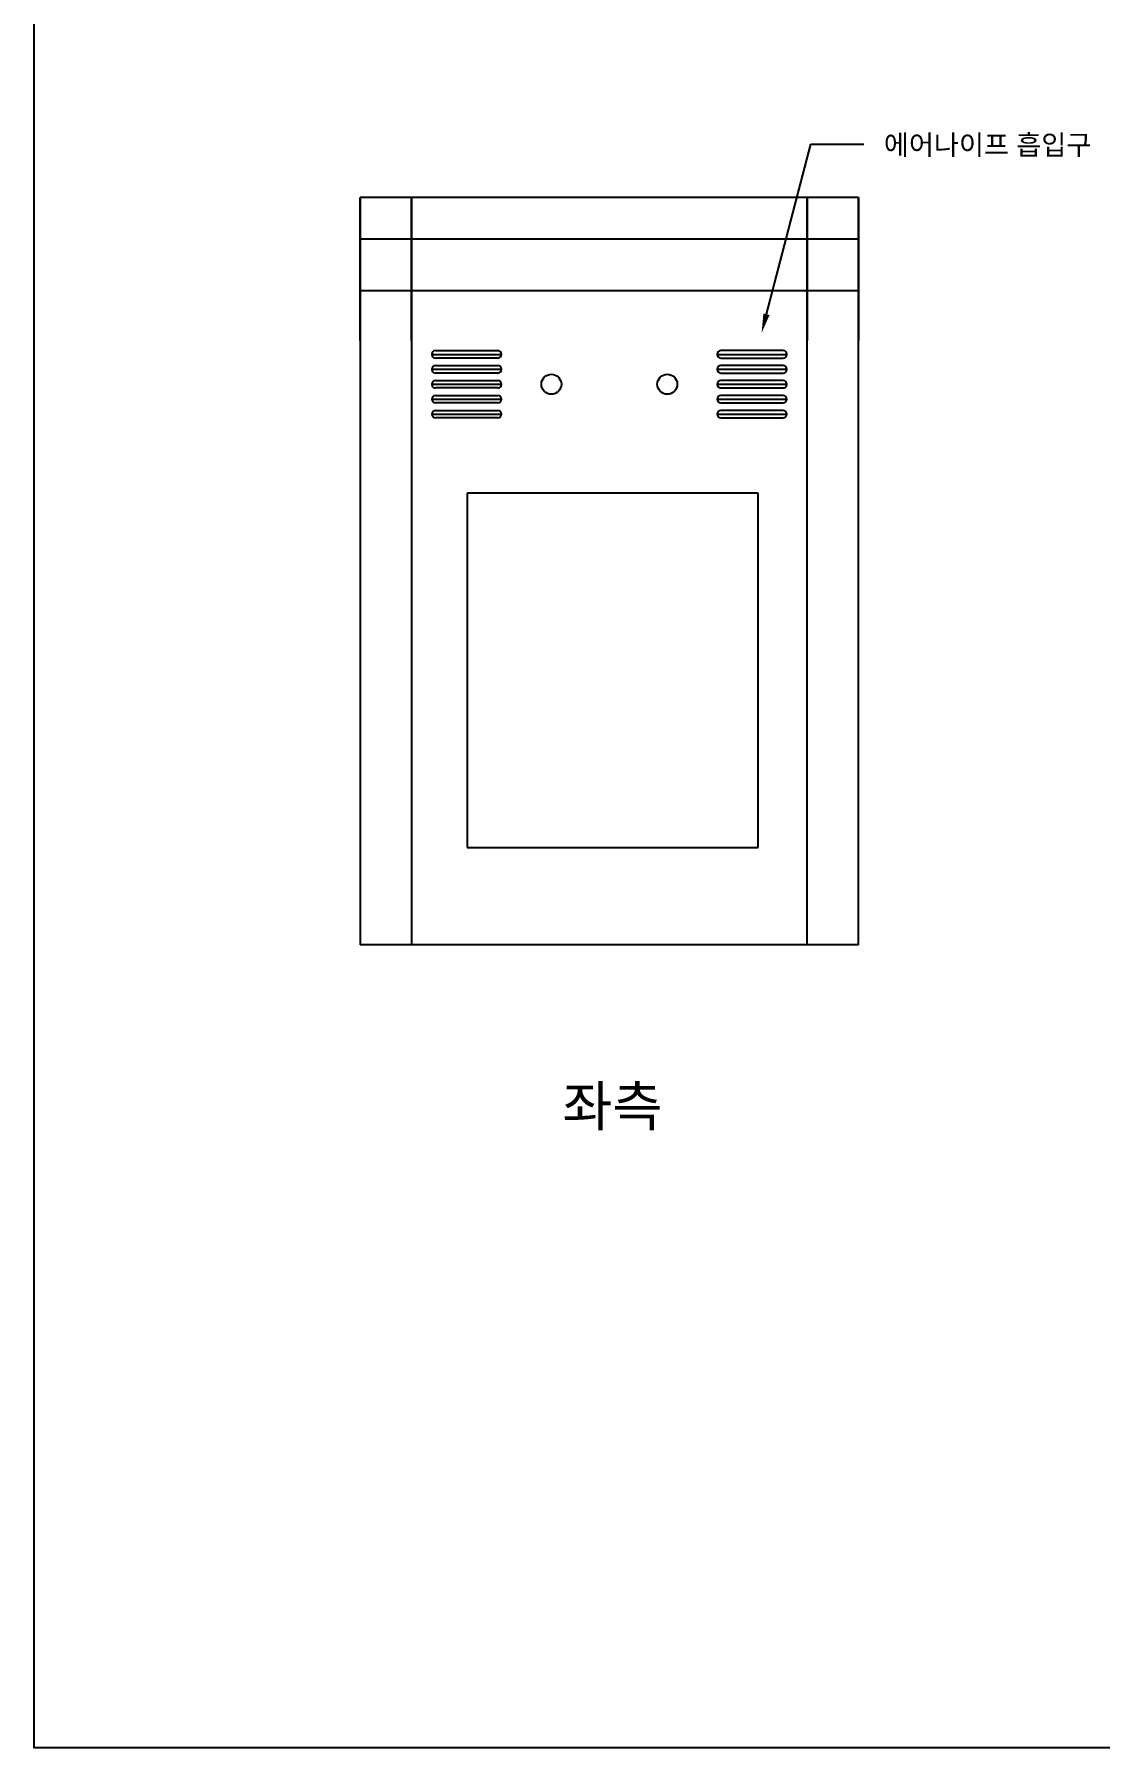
# Model space of a CAD drawing. Header units: millimetres. Extents: x -6 to 705, y -10 to 538.
# Drawn here: x -5.6 to 165.3, y -9.6 to 265.4 of the extents above; entities that cross this region are included whole.
import ezdxf

# ---------------------------------------------------------------- set-up
doc = ezdxf.new("R2010")
doc.units = ezdxf.units.MM
doc.styles.get("Standard").update_dxf_attribs({"font": 'GulimChe.ttf'})

msp = doc.modelspace()

# ---------------------------------------------------------------- linework, layer by layer
for p, q in [((118.97, 247.76), (127.49, 247.76)), ((46.65, 238.17), (46.65, 239.23)), ((46.65, 239.23), (46.65, 180.94)), ((46.65, 216.23), (46.65, 239.23)), ((126.65, 239.23), (46.65, 239.23)), ((54.89, 216.23), (54.89, 239.23)), ((54.89, 239.23), (54.89, 181.2)), ((118.41, 119.23), (118.41, 239.23)), ((118.41, 239.23), (118.41, 216.23)), ((126.65, 239.23), (126.65, 216.23)), ((126.65, 119.23), (126.65, 239.23)), ((126.65, 232.52), (46.65, 232.52)), ((126.65, 224.24), (46.65, 224.24)), ((58.75, 214.63), (68.75, 214.63)), ((114.55, 214.63), (104.55, 214.63)), ((58.15, 214.03), (69.35, 214.03)), ((68.75, 213.43), (58.75, 213.43)), ((58.75, 212.23), (68.75, 212.23)), ((103.95, 214.03), (115.15, 214.03)), ((104.55, 213.43), (114.55, 213.43)), ((114.55, 212.23), (104.55, 212.23)), ((58.15, 211.63), (69.35, 211.63)), ((58.15, 209.23), (69.35, 209.23)), ((68.75, 211.03), (58.75, 211.03)), ((58.75, 209.83), (68.75, 209.83)), ((103.95, 211.63), (115.15, 211.63)), ((103.95, 209.23), (115.15, 209.23)), ((104.55, 211.03), (114.55, 211.03)), ((114.55, 209.83), (104.55, 209.83)), ((58.15, 206.83), (69.35, 206.83)), ((68.75, 208.63), (58.75, 208.63)), ((58.75, 207.43), (68.75, 207.43)), ((103.95, 206.83), (115.15, 206.83)), ((104.55, 208.63), (114.55, 208.63)), ((114.55, 207.43), (104.55, 207.43)), ((58.15, 204.43), (69.35, 204.43)), ((68.75, 206.23), (58.75, 206.23)), ((58.75, 205.03), (68.75, 205.03)), ((68.75, 203.83), (58.75, 203.83)), ((103.95, 204.43), (115.15, 204.43)), ((104.55, 206.23), (114.55, 206.23)), ((114.55, 205.03), (104.55, 205.03)), ((104.55, 203.83), (114.55, 203.83)), ((110.51, 191.77), (63.83, 191.77)), ((63.83, 191.77), (63.83, 134.89)), ((110.51, 134.89), (110.51, 191.77)), ((46.65, 180.94), (46.65, 119.23)), ((54.89, 181.2), (54.89, 119.23)), ((63.83, 134.89), (110.51, 134.89)), ((126.65, 119.23), (46.65, 119.23))]:
    msp.add_line(p, q)
at = {"color": 7}
msp.add_lwpolyline([(705.24, -9.64), (-5.62, -9.64), (-5.62, 537.62), (705.24, 537.62)], close=True, dxfattribs=at)
at = {"linetype": 'ByBlock', "lineweight": -2}
msp.add_lwpolyline([(111.86, 220.46), (118.97, 247.76)], dxfattribs=at)
for centre in [(77.35, 209.23), (95.95, 209.23)]:
    msp.add_circle(centre, 1.6)
for centre, start, end in [((58.75, 214.03), 90, 270), ((68.75, 214.03), 270, 90), ((104.55, 214.03), 90, 270), ((114.55, 214.03), 270, 90), ((58.75, 211.63), 90, 270), ((68.75, 211.63), 270, 90), ((104.55, 211.63), 90, 270), ((114.55, 211.63), 270, 90), ((58.75, 209.23), 90, 270), ((68.75, 209.23), 270, 90), ((104.55, 209.23), 90, 270), ((114.55, 209.23), 270, 90), ((58.75, 206.83), 90, 270), ((68.75, 206.83), 270, 90), ((104.55, 206.83), 90, 270), ((114.55, 206.83), 270, 90), ((58.75, 204.43), 90, 270), ((68.75, 204.43), 270, 90), ((104.55, 204.43), 90, 270), ((114.55, 204.43), 270, 90)]:
    msp.add_arc(centre, 0.6, start, end)
msp.add_solid([(112.36, 220.33), (111.09, 217.48), (111.37, 220.59)])

# ---------------------------------------------------------------- texts
for s, insert, char_height, attachment_point in [('{\\fGulim|b0|i0|c129|p50;에어나이프 흡입구}', (163.99, 249.27), 3.2, 3), ('{\\fGulim|b0|i0|c129|p50;좌측}', (79.11, 96.55), 6.4, 1)]:
    msp.add_mtext(s, dxfattribs=dict(insert=insert, char_height=char_height, attachment_point=attachment_point))

doc.saveas('drawing.dxf')
